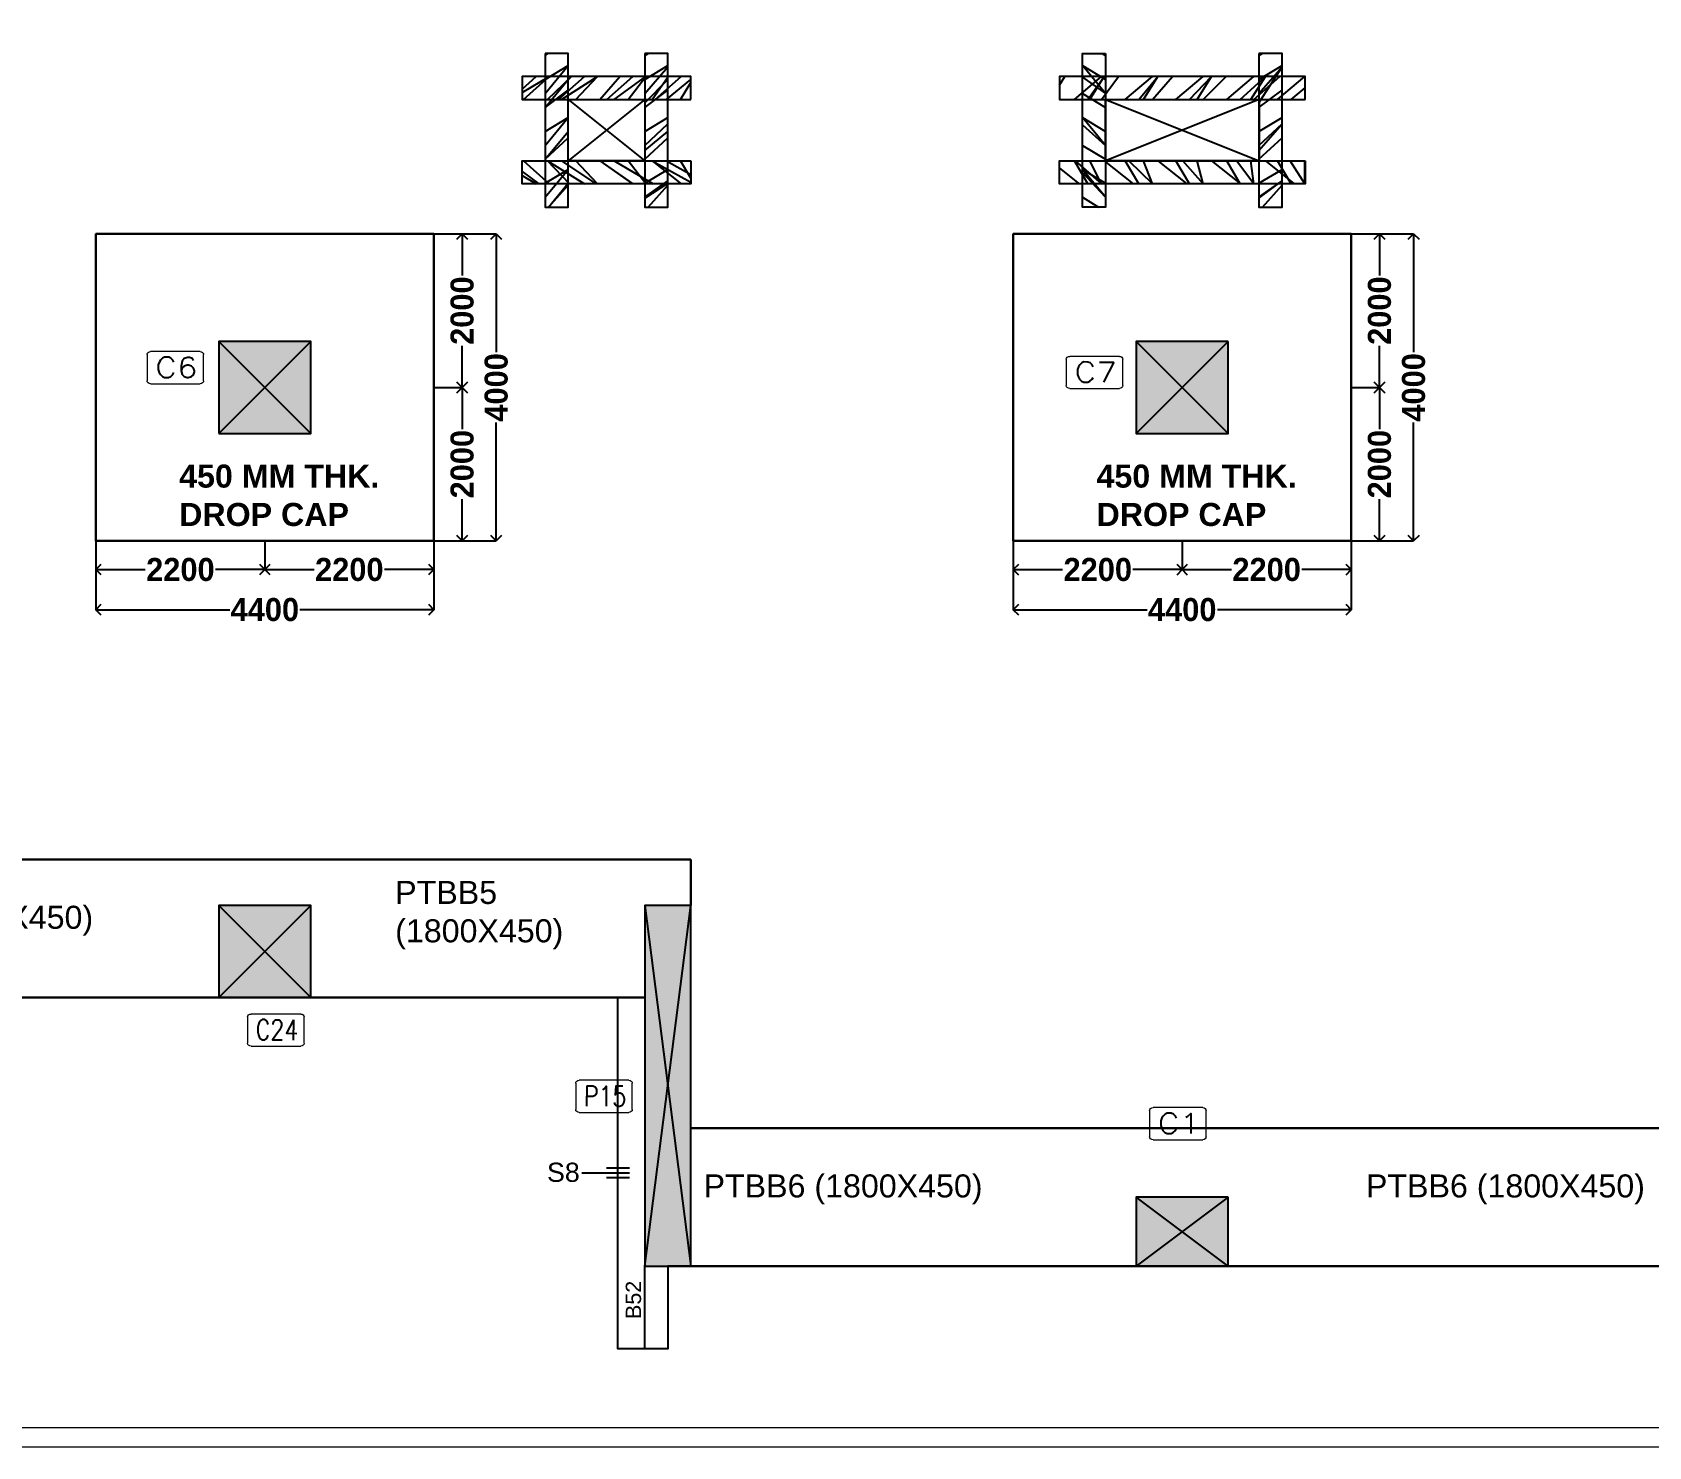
# Model space of a CAD drawing. Header units: millimetres. Extents: x 4072749 to 4289992, y -2929799 to -2870333.
# Drawn here: x 4091559 to 4112615, y -2929799 to -2911373 of the extents above; entities that cross this region are included whole.
import ezdxf
from ezdxf.enums import TextEntityAlignment as Align

# ---------------------------------------------------------------- set-up
doc = ezdxf.new("R2010")
doc.units = ezdxf.units.MM
doc.header["$MEASUREMENT"] = 0
doc.header["$PDMODE"] = 3
doc.layers.get('DEFPOINTS').update_dxf_attribs({"lineweight": 5})
doc.layers.add('DROP CAP DIM', color=7, linetype='Continuous', lineweight=5, plot=False)
for name, color, linetype, lineweight in [('DROP CAP TH', 7, 'Continuous', 30), ('JW_  TEMPLATE', 7, 'Continuous', 0), ('JW_ CNO', 255, 'Continuous', 0), ('PT BEAM', 190, 'Continuous', 5), ('STR DROP', 171, 'Continuous', 30), ('STR HB', 7, 'Continuous', 30)]:
    doc.layers.add(name, color=color, linetype=linetype, lineweight=lineweight)
for name, color, linetype in [('JW_  BEAM', 4, 'Continuous'), ('JW_  COL', 221, 'Continuous'), ('JW_  COLFILL', 25, 'Continuous'), ('JW_  DUCT', 41, 'Continuous'), ('JW_  SLAB', 3, 'Continuous'), ('JW_  SLAB MARK', 3, 'Continuous'), ('JW_  SLAB NO', 1, 'Continuous'), ('JW_ BEAM NO', 42, 'Continuous'), ('JW_ SLAB MARK', 3, 'Continuous'), ('PT BAND BEAM NO', 7, 'Continuous')]:
    doc.layers.add(name, color=color, linetype=linetype)
doc.styles.add('ITA', font='simplex.shx')
doc.styles.add('NEWIL', font='GOTHICB.TTF', dxfattribs={"height": 300})
doc.styles.add('SC-BBS1', font='sanss___.ttf')
doc.dimstyles.new('NEWIL', dxfattribs={"dimtxt": 300, "dimasz": 140, "dimexe": 0.1, "dimexo": 0.001, "dimgap": 0.02, "dimtad": 0, "dimdec": 0, "dimzin": 3, "dimdsep": 46, "dimtxsty": 'NEWIL', "dimblk": 'OPEN90', "dimcen": 0, "dimclrd": 256, "dimclrt": 256, "dimadec": 0, "dimazin": 0, "dimtfac": 1, "dimtdec": 0, "dimtofl": 0, "dimtmove": 0, "dimatfit": 3, "dimldrblk": 'OPEN90', "dimfxl": 1, "dimtolj": 1, "dimtzin": 0, "dimlwd": 25, "dimarcsym": 1})

# ---------------------------------------------------------------- blocks, each defined once
blk = doc.blocks.new('A$C7AA324D1')
at = {"layer": 'JW_ SLAB MARK'}
for p, q in [((378.12562139894, 0), (-1178.484409792756, 0)), ((378.12562139894, 164.5394158016715), (-373.4778657432472, 164.5394158016715)), ((378.12562139894, -149.5278345884871), (-373.4778657432472, -149.5278345884871))]:
    blk.add_line(p, q, dxfattribs=at)
blk = doc.blocks.new('00 JW_  COL')
at = {"layer": 'JW_  COL'}
for p, q in [((0, 1), (1, 0)), ((0, 0), (1, 1))]:
    blk.add_line(p, q, dxfattribs=at)
blk.add_lwpolyline([(0, 0), (1, 0), (1, 1), (0, 1)], close=True, dxfattribs=at)
at = {"layer": 'JW_  COLFILL'}
blk.add_trace([(1, 1), (0, 1), (1, 0), (0, 0)], dxfattribs=at)
blk = doc.blocks.new('Co')
at = {"const_width": 0.75}
blk.add_lwpolyline([(-12.57264648434829, -7.168791121484557), (-12.57264648434829, 6.586867149988848, -0.4142135623730951), (-11.0726464843483, 8.086867149988848), (10.51336620979646, 8.086867149988848, -0.4142135623730951), (12.01336620979646, 6.586867149988848), (12.01336620979646, -7.168791121484333, -0.4142135623730951), (10.51336620979646, -8.668791121484333), (-11.0726464843483, -8.668791121484333, -0.4142135623730951)], format="xyb", close=True, dxfattribs=at)
at = {"style": 'ITA', "width": 0.6141413779532503}
blk.add_attdef('COL', text='', height=10.5, rotation=0.6380426177420724, dxfattribs=at).set_placement((-9.934659994843967, -5.506866508021403), (8.48843896730341, -5.301699420482576), align=Align.FIT)
blk = doc.blocks.new('_Open90')
at = {"color": 0, "linetype": 'ByBlock', "lineweight": -2}
for p, q in [((0, 0), (-1, 0)), ((-0.5, 0.5), (0, 0)), ((0, 0), (-0.5, -0.5))]:
    blk.add_line(p, q, dxfattribs=at)
blk = doc.blocks.new('*D161')
at = {"layer": 'DEFPOINTS', "color": 0, "transparency": 16777216}
for p in [(4096788.190539507, -2915998.963692954), (4096788.190539507, -2917998.828811457), (4097158.93184909, -2917998.828811457)]:
    blk.add_point(p, dxfattribs=at)
at = {"layer": 'DROP CAP DIM', "color": 0, "lineweight": -2, "transparency": 16777216}
for p, q in [((4096788.191539507, -2915998.963692954), (4097159.03184909, -2915998.963692954)), ((4096788.191539507, -2917998.828811457), (4097159.03184909, -2917998.828811457))]:
    blk.add_line(p, q, dxfattribs=at)
at = {"layer": 'DROP CAP DIM', "lineweight": 25, "transparency": 16777216}
for p, q in [((4097158.93184909, -2916138.963692954), (4097158.93184909, -2916541.330365054)), ((4097158.93184909, -2917858.828811457), (4097158.93184909, -2917456.462139357))]:
    blk.add_line(p, q, dxfattribs=at)
at = {"layer": 'DROP CAP DIM', "lineweight": 25, "transparency": 16777216, "xscale": 140, "yscale": 140, "zscale": 140}
for p, rotation in [((4097158.93184909, -2915998.963692954), 90), ((4097158.93184909, -2917998.828811457), 270)]:
    blk.add_blockref('_Open90', p, dxfattribs=dict(at, rotation=rotation))
at = {"layer": 'DROP CAP DIM', "transparency": 16777216, "insert": (4097158.931849091, -2916998.896252205), "char_height": 300, "attachment_point": 5, "rotation": 90, "style": 'NEWIL'}
blk.add_mtext('\\A1;2000', dxfattribs=at)
blk = doc.blocks.new('*D183')
at = {"layer": 'DEFPOINTS', "color": 0, "transparency": 16777216}
for p in [(4096788.190539507, -2913998.82781153), (4096788.190539507, -2917998.828811457, 5765.100000000004), (4097602.972315876, -2917998.828811457)]:
    blk.add_point(p, dxfattribs=at)
at = {"layer": 'DROP CAP DIM', "color": 0, "lineweight": -2, "transparency": 16777216}
for p, q in [((4096788.191539507, -2913998.82781153), (4097603.072315876, -2913998.82781153)), ((4096788.191539507, -2917998.828811457), (4097603.072315876, -2917998.828811457))]:
    blk.add_line(p, q, dxfattribs=at)
at = {"layer": 'DROP CAP DIM', "lineweight": 25, "transparency": 16777216}
for p, q in [((4097602.972315876, -2914138.82781153), (4097602.972315876, -2915541.058481446)), ((4097602.972315876, -2917858.828811457), (4097602.972315876, -2916456.598141541))]:
    blk.add_line(p, q, dxfattribs=at)
at = {"layer": 'DROP CAP DIM', "lineweight": 25, "transparency": 16777216, "xscale": 140, "yscale": 140, "zscale": 140}
for p, rotation in [((4097602.972315876, -2913998.82781153), 90), ((4097602.972315876, -2917998.828811457), 270)]:
    blk.add_blockref('_Open90', p, dxfattribs=dict(at, rotation=rotation))
at = {"layer": 'DROP CAP DIM', "lineweight": -3, "transparency": 16777216, "insert": (4097602.972315876, -2915998.828311493), "char_height": 300, "attachment_point": 5, "rotation": 90, "style": 'NEWIL'}
blk.add_mtext('\\A1;4000', dxfattribs=at)
blk = doc.blocks.new('*D162')
at = {"layer": 'DEFPOINTS', "color": 0, "transparency": 16777216}
for p in [(4092388.190539507, -2917998.828811457, 5765.100000000004), (4096788.190539507, -2917998.828811457, 5765.100000000004), (4096788.190539507, -2918894.864944747)]:
    blk.add_point(p, dxfattribs=at)
at = {"layer": 'DROP CAP DIM', "color": 0, "lineweight": -2, "transparency": 16777216}
for p, q in [((4092388.190539507, -2917998.829811458), (4092388.190539507, -2918894.964944747)), ((4096788.190539507, -2917998.829811458), (4096788.190539507, -2918894.964944747))]:
    blk.add_line(p, q, dxfattribs=at)
at = {"layer": 'DROP CAP DIM', "lineweight": 25, "transparency": 16777216}
for p, q in [((4092528.190539507, -2918894.864944747), (4094130.42070946, -2918894.864944747)), ((4096648.190539507, -2918894.864944747), (4095045.960369555, -2918894.864944747))]:
    blk.add_line(p, q, dxfattribs=at)
at = {"layer": 'DROP CAP DIM', "lineweight": 25, "transparency": 16777216, "xscale": 140, "yscale": 140, "zscale": 140, "rotation": 180}
blk.add_blockref('_Open90', (4092388.190539507, -2918894.864944747), dxfattribs=at)
at = {"layer": 'DROP CAP DIM', "lineweight": 25, "transparency": 16777216, "xscale": 140, "yscale": 140, "zscale": 140}
blk.add_blockref('_Open90', (4096788.190539507, -2918894.864944747), dxfattribs=at)
at = {"layer": 'DROP CAP DIM', "lineweight": -3, "transparency": 16777216, "insert": (4094588.190539507, -2918894.864944747), "char_height": 300, "attachment_point": 5, "style": 'NEWIL'}
blk.add_mtext('\\A1;4400', dxfattribs=at)
blk = doc.blocks.new('*D163')
at = {"layer": 'DEFPOINTS', "color": 0, "transparency": 16777216}
for p in [(4094588.190539507, -2917998.828811457), (4096788.191539494, -2917998.829811385), (4096788.191539494, -2918372.949573806)]:
    blk.add_point(p, dxfattribs=at)
at = {"layer": 'DROP CAP DIM', "color": 0, "lineweight": -2, "transparency": 16777216}
for p, q in [((4094588.190539507, -2917998.829811458), (4094588.190539507, -2918373.049573806)), ((4096788.191539494, -2917998.830811385), (4096788.191539494, -2918373.049573806))]:
    blk.add_line(p, q, dxfattribs=at)
at = {"layer": 'DROP CAP DIM', "lineweight": 25, "transparency": 16777216}
for p, q in [((4094728.190539507, -2918372.949573806), (4095230.625152349, -2918372.949573806)), ((4096648.191539494, -2918372.949573806), (4096145.756926653, -2918372.949573806))]:
    blk.add_line(p, q, dxfattribs=at)
at = {"layer": 'DROP CAP DIM', "lineweight": 25, "transparency": 16777216, "xscale": 140, "yscale": 140, "zscale": 140, "rotation": 180}
blk.add_blockref('_Open90', (4094588.190539507, -2918372.949573806), dxfattribs=at)
at = {"layer": 'DROP CAP DIM', "lineweight": 25, "transparency": 16777216, "xscale": 140, "yscale": 140, "zscale": 140}
blk.add_blockref('_Open90', (4096788.191539494, -2918372.949573806), dxfattribs=at)
at = {"layer": 'DROP CAP DIM', "transparency": 16777216, "insert": (4095688.191039501, -2918372.949573806), "char_height": 300, "attachment_point": 5, "style": 'NEWIL'}
blk.add_mtext('\\A1;2200', dxfattribs=at)
blk = doc.blocks.new('*D164')
at = {"layer": 'DEFPOINTS', "color": 0, "transparency": 16777216}
for p in [(4096788.190539507, -2913998.82781153), (4096788.190539507, -2915998.963692954, 5765.100000000004), (4097158.93184909, -2915998.963692954)]:
    blk.add_point(p, dxfattribs=at)
at = {"layer": 'DROP CAP DIM', "color": 0, "lineweight": -2, "transparency": 16777216}
for p, q in [((4096788.191539507, -2913998.82781153), (4097159.03184909, -2913998.82781153)), ((4096788.191539507, -2915998.963692954), (4097159.03184909, -2915998.963692954))]:
    blk.add_line(p, q, dxfattribs=at)
at = {"layer": 'DROP CAP DIM', "lineweight": 25, "transparency": 16777216}
for p, q in [((4097158.93184909, -2914138.82781153), (4097158.93184909, -2914541.32986509)), ((4097158.93184909, -2915858.963692954), (4097158.93184909, -2915456.461639394))]:
    blk.add_line(p, q, dxfattribs=at)
at = {"layer": 'DROP CAP DIM', "lineweight": 25, "transparency": 16777216, "xscale": 140, "yscale": 140, "zscale": 140}
for p, rotation in [((4097158.93184909, -2913998.82781153), 90), ((4097158.93184909, -2915998.963692954), 270)]:
    blk.add_blockref('_Open90', p, dxfattribs=dict(at, rotation=rotation))
at = {"layer": 'DROP CAP DIM', "transparency": 16777216, "insert": (4097158.931849091, -2914998.895752241), "char_height": 300, "attachment_point": 5, "rotation": 90, "style": 'NEWIL'}
blk.add_mtext('\\A1;2000', dxfattribs=at)
blk = doc.blocks.new('*D111')
at = {"layer": 'DEFPOINTS', "color": 0, "transparency": 16777216}
for p in [(4092388.190539507, -2917998.829811385), (4094588.190539507, -2917998.828811457, 5765.100000000004), (4094588.190539507, -2918372.949573806)]:
    blk.add_point(p, dxfattribs=at)
at = {"layer": 'DROP CAP DIM', "color": 0, "lineweight": -2, "transparency": 16777216}
for p, q in [((4092388.190539507, -2917998.830811385), (4092388.190539507, -2918373.049573806)), ((4094588.190539507, -2917998.829811458), (4094588.190539507, -2918373.049573806))]:
    blk.add_line(p, q, dxfattribs=at)
at = {"layer": 'DROP CAP DIM', "lineweight": 25, "transparency": 16777216}
for p, q in [((4092528.190539507, -2918372.949573806), (4093030.624652355, -2918372.949573806)), ((4094448.190539507, -2918372.949573806), (4093945.756426659, -2918372.949573806))]:
    blk.add_line(p, q, dxfattribs=at)
at = {"layer": 'DROP CAP DIM', "lineweight": 25, "transparency": 16777216, "xscale": 140, "yscale": 140, "zscale": 140, "rotation": 180}
blk.add_blockref('_Open90', (4092388.190539507, -2918372.949573806), dxfattribs=at)
at = {"layer": 'DROP CAP DIM', "lineweight": 25, "transparency": 16777216, "xscale": 140, "yscale": 140, "zscale": 140}
blk.add_blockref('_Open90', (4094588.190539507, -2918372.949573806), dxfattribs=at)
at = {"layer": 'DROP CAP DIM', "transparency": 16777216, "insert": (4093488.190539507, -2918372.949573806), "char_height": 300, "attachment_point": 5, "style": 'NEWIL'}
blk.add_mtext('\\A1;2200', dxfattribs=at)
blk = doc.blocks.new('*D112')
at = {"layer": 'DEFPOINTS', "color": 0, "transparency": 16777216}
for p in [(4108738.214923828, -2915998.911755072), (4108738.214923828, -2917998.776873576), (4109108.956233411, -2917998.776873576)]:
    blk.add_point(p, dxfattribs=at)
at = {"layer": 'DROP CAP DIM', "color": 0, "lineweight": -2, "transparency": 16777216}
for p, q in [((4108738.215923828, -2915998.911755072), (4109109.056233411, -2915998.911755072)), ((4108738.215923828, -2917998.776873576), (4109109.056233411, -2917998.776873576))]:
    blk.add_line(p, q, dxfattribs=at)
at = {"layer": 'DROP CAP DIM', "lineweight": 25, "transparency": 16777216}
for p, q in [((4109108.956233411, -2916138.911755072), (4109108.956233411, -2916541.278427172)), ((4109108.956233411, -2917858.776873576), (4109108.956233411, -2917456.410201475))]:
    blk.add_line(p, q, dxfattribs=at)
at = {"layer": 'DROP CAP DIM', "lineweight": 25, "transparency": 16777216, "xscale": 140, "yscale": 140, "zscale": 140}
for p, rotation in [((4109108.956233411, -2915998.911755072), 90), ((4109108.956233411, -2917998.776873576), 270)]:
    blk.add_blockref('_Open90', p, dxfattribs=dict(at, rotation=rotation))
at = {"layer": 'DROP CAP DIM', "transparency": 16777216, "insert": (4109108.956233412, -2916998.844314323), "char_height": 300, "attachment_point": 5, "rotation": 90, "style": 'NEWIL'}
blk.add_mtext('\\A1;2000', dxfattribs=at)
blk = doc.blocks.new('*D166')
at = {"layer": 'DEFPOINTS', "color": 0, "transparency": 16777216}
for p in [(4108738.214923828, -2913998.775873648), (4108738.214923828, -2917998.776873576, 5765.100000000004), (4109552.996700197, -2917998.776873576)]:
    blk.add_point(p, dxfattribs=at)
at = {"layer": 'DROP CAP DIM', "color": 0, "lineweight": -2, "transparency": 16777216}
for p, q in [((4108738.215923828, -2913998.775873648), (4109553.096700197, -2913998.775873648)), ((4108738.215923828, -2917998.776873576), (4109553.096700197, -2917998.776873576))]:
    blk.add_line(p, q, dxfattribs=at)
at = {"layer": 'DROP CAP DIM', "lineweight": 25, "transparency": 16777216}
for p, q in [((4109552.996700197, -2914138.775873648), (4109552.996700197, -2915541.006543564)), ((4109552.996700197, -2917858.776873576), (4109552.996700197, -2916456.546203659))]:
    blk.add_line(p, q, dxfattribs=at)
at = {"layer": 'DROP CAP DIM', "lineweight": 25, "transparency": 16777216, "xscale": 140, "yscale": 140, "zscale": 140}
for p, rotation in [((4109552.996700197, -2913998.775873648), 90), ((4109552.996700197, -2917998.776873576), 270)]:
    blk.add_blockref('_Open90', p, dxfattribs=dict(at, rotation=rotation))
at = {"layer": 'DROP CAP DIM', "lineweight": -3, "transparency": 16777216, "insert": (4109552.996700197, -2915998.776373611), "char_height": 300, "attachment_point": 5, "rotation": 90, "style": 'NEWIL'}
blk.add_mtext('\\A1;4000', dxfattribs=at)
blk = doc.blocks.new('*D113')
at = {"layer": 'DEFPOINTS', "color": 0, "transparency": 16777216}
for p in [(4104338.214923828, -2917998.880749339, 5765.100000000004), (4108738.214923828, -2917998.880749339, 5765.100000000004), (4108738.214923828, -2918894.916882629)]:
    blk.add_point(p, dxfattribs=at)
at = {"layer": 'DROP CAP DIM', "color": 0, "lineweight": -2, "transparency": 16777216}
for p, q in [((4104338.214923828, -2917998.881749339), (4104338.214923828, -2918895.016882629)), ((4108738.214923828, -2917998.881749339), (4108738.214923828, -2918895.016882629))]:
    blk.add_line(p, q, dxfattribs=at)
at = {"layer": 'DROP CAP DIM', "lineweight": 25, "transparency": 16777216}
for p, q in [((4104478.214923828, -2918894.916882629), (4106080.44509378, -2918894.916882629)), ((4108598.214923828, -2918894.916882629), (4106995.984753876, -2918894.916882629))]:
    blk.add_line(p, q, dxfattribs=at)
at = {"layer": 'DROP CAP DIM', "lineweight": 25, "transparency": 16777216, "xscale": 140, "yscale": 140, "zscale": 140, "rotation": 180}
blk.add_blockref('_Open90', (4104338.214923828, -2918894.916882629), dxfattribs=at)
at = {"layer": 'DROP CAP DIM', "lineweight": 25, "transparency": 16777216, "xscale": 140, "yscale": 140, "zscale": 140}
blk.add_blockref('_Open90', (4108738.214923828, -2918894.916882629), dxfattribs=at)
at = {"layer": 'DROP CAP DIM', "lineweight": -3, "transparency": 16777216, "insert": (4106538.214923828, -2918894.916882629), "char_height": 300, "attachment_point": 5, "style": 'NEWIL'}
blk.add_mtext('\\A1;4400', dxfattribs=at)
blk = doc.blocks.new('*D114')
at = {"layer": 'DEFPOINTS', "color": 0, "transparency": 16777216}
for p in [(4106538.214923828, -2917998.880749339), (4108738.215923815, -2917998.881749267), (4108738.215923815, -2918373.001511687)]:
    blk.add_point(p, dxfattribs=at)
at = {"layer": 'DROP CAP DIM', "color": 0, "lineweight": -2, "transparency": 16777216}
for p, q in [((4106538.214923828, -2917998.881749339), (4106538.214923828, -2918373.101511688)), ((4108738.215923815, -2917998.882749267), (4108738.215923815, -2918373.101511688))]:
    blk.add_line(p, q, dxfattribs=at)
at = {"layer": 'DROP CAP DIM', "lineweight": 25, "transparency": 16777216}
for p, q in [((4106678.214923828, -2918373.001511687), (4107180.64953667, -2918373.001511687)), ((4108598.215923815, -2918373.001511687), (4108095.781310973, -2918373.001511687))]:
    blk.add_line(p, q, dxfattribs=at)
at = {"layer": 'DROP CAP DIM', "lineweight": 25, "transparency": 16777216, "xscale": 140, "yscale": 140, "zscale": 140, "rotation": 180}
blk.add_blockref('_Open90', (4106538.214923828, -2918373.001511687), dxfattribs=at)
at = {"layer": 'DROP CAP DIM', "lineweight": 25, "transparency": 16777216, "xscale": 140, "yscale": 140, "zscale": 140}
blk.add_blockref('_Open90', (4108738.215923815, -2918373.001511687), dxfattribs=at)
at = {"layer": 'DROP CAP DIM', "transparency": 16777216, "insert": (4107638.215423821, -2918373.001511687), "char_height": 300, "attachment_point": 5, "style": 'NEWIL'}
blk.add_mtext('\\A1;2200', dxfattribs=at)
blk = doc.blocks.new('*D115')
at = {"layer": 'DEFPOINTS', "color": 0, "transparency": 16777216}
for p in [(4108738.214923828, -2913998.775873648), (4108738.214923828, -2915998.911755072, 5765.100000000004), (4109108.956233411, -2915998.911755072)]:
    blk.add_point(p, dxfattribs=at)
at = {"layer": 'DROP CAP DIM', "color": 0, "lineweight": -2, "transparency": 16777216}
for p, q in [((4108738.215923828, -2913998.775873648), (4109109.056233411, -2913998.775873648)), ((4108738.215923828, -2915998.911755072), (4109109.056233411, -2915998.911755072))]:
    blk.add_line(p, q, dxfattribs=at)
at = {"layer": 'DROP CAP DIM', "lineweight": 25, "transparency": 16777216}
for p, q in [((4109108.956233411, -2914138.775873648), (4109108.956233411, -2914541.277927208)), ((4109108.956233411, -2915858.911755072), (4109108.956233411, -2915456.409701512))]:
    blk.add_line(p, q, dxfattribs=at)
at = {"layer": 'DROP CAP DIM', "lineweight": 25, "transparency": 16777216, "xscale": 140, "yscale": 140, "zscale": 140}
for p, rotation in [((4109108.956233411, -2913998.775873648), 90), ((4109108.956233411, -2915998.911755072), 270)]:
    blk.add_blockref('_Open90', p, dxfattribs=dict(at, rotation=rotation))
at = {"layer": 'DROP CAP DIM', "transparency": 16777216, "insert": (4109108.956233412, -2914998.84381436), "char_height": 300, "attachment_point": 5, "rotation": 90, "style": 'NEWIL'}
blk.add_mtext('\\A1;2000', dxfattribs=at)
blk = doc.blocks.new('*D116')
at = {"layer": 'DEFPOINTS', "color": 0, "transparency": 16777216}
for p in [(4104338.214923828, -2917998.881749267), (4106538.214923828, -2917998.880749339, 5765.100000000004), (4106538.214923828, -2918373.001511687)]:
    blk.add_point(p, dxfattribs=at)
at = {"layer": 'DROP CAP DIM', "color": 0, "lineweight": -2, "transparency": 16777216}
for p, q in [((4104338.214923828, -2917998.882749267), (4104338.214923828, -2918373.101511688)), ((4106538.214923828, -2917998.881749339), (4106538.214923828, -2918373.101511688))]:
    blk.add_line(p, q, dxfattribs=at)
at = {"layer": 'DROP CAP DIM', "lineweight": 25, "transparency": 16777216}
for p, q in [((4104478.214923828, -2918373.001511687), (4104980.649036676, -2918373.001511687)), ((4106398.214923828, -2918373.001511687), (4105895.78081098, -2918373.001511687))]:
    blk.add_line(p, q, dxfattribs=at)
at = {"layer": 'DROP CAP DIM', "lineweight": 25, "transparency": 16777216, "xscale": 140, "yscale": 140, "zscale": 140, "rotation": 180}
blk.add_blockref('_Open90', (4104338.214923828, -2918373.001511687), dxfattribs=at)
at = {"layer": 'DROP CAP DIM', "lineweight": 25, "transparency": 16777216, "xscale": 140, "yscale": 140, "zscale": 140}
blk.add_blockref('_Open90', (4106538.214923828, -2918373.001511687), dxfattribs=at)
at = {"layer": 'DROP CAP DIM', "transparency": 16777216, "insert": (4105438.214923828, -2918373.001511687), "char_height": 300, "attachment_point": 5, "style": 'NEWIL'}
blk.add_mtext('\\A1;2200', dxfattribs=at)

msp = doc.modelspace()

# ---------------------------------------------------------------- hatches: boundary and pattern name
at = {"layer": 'STR HB', "lineweight": -3}
h = msp.add_hatch(dxfattribs=at)
h.set_pattern_fill('ANSI34', color=252, scale=25, angle=270, style=0)
h.set_pattern_definition([(225, (2339898580.680196, 267840713.1513431), (-336.7596045400933, 336.7596045400932), []), (225, (2339898580.680196, 267840600.8980935), (-336.7596045400933, 336.7596045400932), []), (225, (2339898580.680196, 267840488.6448433), (-336.7596045400933, 336.7596045400932), []), (225, (2339898580.680196, 267840376.3913434), (-336.7596045400933, 336.7596045400932), [])])
h.paths.add_polyline_path([(4098538.214726925, -2911648.985943615), (4098238.214726448, -2911648.985943615), (4098238.214726448, -2913648.952882648), (4098538.214726448, -2913648.952882648)])
h = msp.add_hatch(dxfattribs=at)
h.set_pattern_fill('ANSI34', color=252, scale=25, angle=270, style=0)
h.set_pattern_definition([(225, (2339899880.698483, 267840713.1830187), (-336.7596045400933, 336.7596045400932), []), (225, (2339899880.698483, 267840600.929769), (-336.7596045400933, 336.7596045400932), []), (225, (2339899880.698483, 267840488.6765189), (-336.7596045400933, 336.7596045400932), []), (225, (2339899880.698483, 267840376.4230189), (-336.7596045400933, 336.7596045400932), [])])
h.paths.add_polyline_path([(4099838.233014107, -2911648.954268038), (4099538.23301363, -2911648.954268038), (4099538.23301363, -2913648.92120707), (4099838.23301363, -2913648.92120707)])
h = msp.add_hatch(dxfattribs=at)
h.set_pattern_fill('ANSI34', color=252, scale=25, angle=270, style=0)
h.set_pattern_definition([(315, (-2331694804.209407, 267840713.1334169), (336.7596045400933, 336.7596045400932), []), (315, (-2331694804.209407, 267840600.8801672), (336.7596045400933, 336.7596045400932), []), (315, (-2331694804.209407, 267840488.6269171), (336.7596045400933, 336.7596045400932), []), (315, (-2331694804.209407, 267840376.3734171), (336.7596045400933, 336.7596045400932), [])])
h.paths.add_polyline_path([(4105238.256061554, -2911649.003869832), (4105238.256061554, -2913648.970808864), (4105538.256061554, -2913648.970808864), (4105538.256062031, -2911649.003869832)])
h = msp.add_hatch(dxfattribs=at)
h.set_pattern_fill('ANSI34', color=252, scale=25, angle=270, style=0)
h.set_pattern_definition([(225, (2339907880.638855, 267840713.1334169), (-336.7596045400933, 336.7596045400932), []), (225, (2339907880.638855, 267840600.8801672), (-336.7596045400933, 336.7596045400932), []), (225, (2339907880.638855, 267840488.6269171), (-336.7596045400933, 336.7596045400932), []), (225, (2339907880.638855, 267840376.3734171), (-336.7596045400933, 336.7596045400932), [])])
h.paths.add_polyline_path([(4107838.173386574, -2911649.003869832), (4107538.173386097, -2911649.003869832), (4107538.173386097, -2913648.970808864), (4107838.173386097, -2913648.970808864)])
h = msp.add_hatch(dxfattribs=at)
h.set_pattern_fill('ANSI34', color=252, scale=24.99999999999999, angle=90.00000000000001, style=0)
h.set_pattern_definition([(45, (-2331697254.191153, -273664611.1084431), (336.7596045400933, -336.7596045400931), []), (45, (-2331697254.191153, -273664498.8551934), (336.7596045400933, -336.7596045400931), []), (45, (-2331697254.191153, -273664386.6019433), (336.7596045400933, -336.7596045400931), []), (45, (-2331697254.191153, -273664274.3484433), (336.7596045400933, -336.7596045400931), [])])
h.paths.add_polyline_path([(4097938.309577942, -2912249.004217446), (4100138.315689087, -2912248.954268038), (4100138.315689087, -2911948.954267561), (4097938.309577942, -2911949.004216969)])
h = msp.add_hatch(dxfattribs=at)
h.set_pattern_fill('ANSI34', color=252, scale=24.99999999999999, angle=90.00000000000001, style=0)
h.set_pattern_definition([(45, (-2331689754.209408, -273664611.1080955), (336.7596045400933, -336.7596045400931), []), (45, (-2331689754.209408, -273664498.8548458), (336.7596045400933, -336.7596045400931), []), (45, (-2331689754.209408, -273664386.6015957), (336.7596045400933, -336.7596045400931), []), (45, (-2331689754.209408, -273664274.3480957), (336.7596045400933, -336.7596045400931), [])])
h.paths.add_polyline_path([(4104938.256061554, -2912249.003869832), (4108138.256061554, -2912249.003869832), (4108138.256061554, -2911949.003869355), (4104938.256061554, -2911949.003869355)])
h = msp.add_hatch(dxfattribs=at)
h.set_pattern_fill('ANSI34', color=252, scale=24.99999999999999, angle=270, style=0)
h.set_pattern_definition([(315, (-2331697254.191153, 267839313.1992009), (336.7596045400933, 336.7596045400931), []), (315, (-2331697254.191153, 267839200.9459512), (336.7596045400933, 336.7596045400931), []), (315, (-2331697254.191153, 267839088.6927011), (336.7596045400933, 336.7596045400931), []), (315, (-2331697254.191153, 267838976.4392011), (336.7596045400933, 336.7596045400931), [])])
h.paths.add_polyline_path([(4097938.309577465, -2913048.905024827), (4097938.309577942, -2913348.905025303), (4100138.315689087, -2913348.855075836), (4100138.315689087, -2913048.855075359)])
h = msp.add_hatch(dxfattribs=at)
h.set_pattern_fill('ANSI34', color=252, scale=24.99999999999999, angle=270, style=0)
h.set_pattern_definition([(315, (-2331689754.209408, 267839313.1995485), (336.7596045400933, 336.7596045400931), []), (315, (-2331689754.209408, 267839200.9462988), (336.7596045400933, 336.7596045400931), []), (315, (-2331689754.209408, 267839088.6930487), (336.7596045400933, 336.7596045400931), []), (315, (-2331689754.209408, 267838976.4395487), (336.7596045400933, 336.7596045400931), [])])
h.paths.add_polyline_path([(4104938.256061554, -2913048.904677212), (4104938.256061554, -2913348.904677689), (4108138.256061554, -2913348.904677689), (4108138.256061554, -2913048.904677212)])

# ---------------------------------------------------------------- linework, layer by layer
at = {"layer": 'JW_  BEAM'}
for p, q in [((4099538.467875654, -2928523.999309077), (4099538.47839589, -2927449.073453757)), ((4099838.465771411, -2927449.010331358), (4099838.467875654, -2928523.999309077)), ((4099838.467875654, -2928523.999309077), (4099538.467875654, -2928523.999309077))]:
    msp.add_line(p, q, dxfattribs=at)
at = {"layer": 'JW_  DUCT'}
for p, q in [((4098538.538296709, -2912248.999287333), (4099538.538306722, -2913048.999287333)), ((4099538.538306722, -2912248.999287333), (4098538.538296709, -2913048.999295344)), ((4105538.538294205, -2912248.999290671), (4107538.538294205, -2913048.999290671)), ((4107538.538294205, -2912248.999290671), (4105538.538294205, -2913048.999290671))]:
    msp.add_line(p, q, dxfattribs=at)
for points in [[(4098538.538296709, -2912248.99928266), (4099538.538306722, -2912248.99928266), (4099538.538306722, -2913048.999287333), (4098538.538296709, -2913048.999287333)], [(4105538.538294205, -2912248.999290671), (4107538.538294205, -2912248.999290671), (4107538.538294205, -2913048.999290671), (4105538.538294205, -2913048.999290671)]]:
    msp.add_lwpolyline(points, close=True, dxfattribs=at)
at = {"layer": 'JW_  SLAB'}
msp.add_lwpolyline([(4147768.214707463, -2927448.89616395), (4099838.214731305, -2927448.89616395), (4099838.214708298, -2928523.89616395), (4099188.214708298, -2928523.89616395), (4099188.214708298, -2923948.896167288), (4086008.214760571, -2923948.896167288), (4086008.214731543, -2925023.89616395), (4085358.214731543, -2925023.89616395), (4085358.214731603, -2912048.89616395), (4086138.214708298, -2912048.89616395), (4086138.214708417, -2909778.896157751), (4086138.214708417, -2909778.896157751), (4080558.214706211, -2909778.896157751), (4080558.214706211, -2896323.89616395), (4081208.214706033, -2896323.89616395)], dxfattribs=at)
at = {"layer": 'JW_  TEMPLATE'}
for points in [[(4072749.499868047, -2870397.900057539), (4072749.499868047, -2929799.403855008), (4192186.247252548, -2929799.403855008), (4192186.247252548, -2870397.900057539)], [(4072999.506197161, -2870647.906386654), (4072999.506197161, -2929549.397525895), (4191936.240923435, -2929549.397525895), (4191936.240923435, -2870647.906386654)]]:
    msp.add_lwpolyline(points, close=True, dxfattribs=at)
at = {"layer": 'PT BEAM', "lineweight": 30}
for p, q in [((4086438.214708298, -2922148.952168902), (4100138.149312289, -2922149.005260538)), ((4100138.148642617, -2922748.954291904), (4100138.149312289, -2922149.005260538)), ((4086438.214708298, -2923948.952670528), (4099538.214731305, -2923948.95965305)), ((4100138.227355786, -2925648.896212858), (4147388.325519064, -2925648.896212858)), ((4100138.227355786, -2927448.896212859), (4147388.37863573, -2927448.896212859))]:
    msp.add_line(p, q, dxfattribs=at)
at = {"layer": 'STR DROP', "color": 220}
for points in [[(4092388.190539507, -2917998.828811457), (4096788.190539507, -2917998.828811457), (4096788.190539507, -2913998.828811457), (4092388.190539507, -2913998.828811457)], [(4104338.214923828, -2917998.776873576), (4108738.214923828, -2917998.776873576), (4108738.214923828, -2913998.776873576), (4104338.214923828, -2913998.776873576)]]:
    msp.add_lwpolyline(points, close=True, dxfattribs=at)
at = {"layer": 'STR HB', "lineweight": -3}
for points in [[(4098238.214726298, -2911648.98594361), (4098238.214726298, -2913648.952882582), (4098538.214726298, -2913648.952882582), (4098538.214726298, -2911648.98594361)], [(4099538.233013497, -2911648.954268014), (4099538.233013497, -2913648.921206986), (4099838.233013497, -2913648.921206986), (4099838.233013497, -2911648.954268014)], [(4105538.256061583, -2911649.003869808), (4105538.256061583, -2913648.97080878), (4105238.256061583, -2913648.97080878), (4105238.256061583, -2911649.003869808)], [(4107538.173386007, -2911649.003869808), (4107538.173386007, -2913648.97080878), (4107838.173386007, -2913648.97080878), (4107838.173386007, -2911649.003869808)], [(4100138.315689073, -2912248.954268014), (4100138.315689073, -2911948.954267537), (4097938.309578125, -2911949.004216962), (4097938.309578125, -2912249.004217438)], [(4108138.256061583, -2912249.003869808), (4108138.256061583, -2911949.003869331), (4104938.256061583, -2911949.003869331), (4104938.256061583, -2912249.003869808)], [(4100138.315689073, -2913048.855075394), (4100138.315689073, -2913348.855075871), (4097938.309578125, -2913348.905025296), (4097938.309578125, -2913048.905024819)], [(4108138.256061583, -2913048.904677188), (4108138.256061583, -2913348.904677665), (4104938.256061583, -2913348.904677665), (4104938.256061583, -2913048.904677188)]]:
    msp.add_lwpolyline(points, close=True, dxfattribs=at)

# ---------------------------------------------------------------- block references
at = {"layer": 'JW_  COL'}
for p, xscale, yscale, zscale in [((4093988.604332873, -2916599.008710128), 1200, 1200, 900), ((4093987.470198343, -2923949.008710129), 1200, 1200, 299.9999999981374), ((4099538.47839589, -2927448.95370159), 600, 4700, 300)]:
    msp.add_blockref('00 JW_  COL', p, dxfattribs=dict(at, xscale=xscale, yscale=yscale, zscale=zscale))
at = {"layer": 'JW_  COL', "xscale": 1200, "zscale": 800.1245474106398, "rotation": 180}
for p, yscale in [((4107138.628717193, -2915398.956772246), 1200), ((4107138.6217768, -2926549.008710129), 900)]:
    msp.add_blockref('00 JW_  COL', p, dxfattribs=dict(at, yscale=yscale))
at = {"layer": 'JW_  SLAB MARK', "xscale": 0.4, "yscale": 0.4, "zscale": 0.4}
msp.add_blockref('A$C7AA324D1', (4099187.28650672, -2926236.396165619), dxfattribs=at)
at = {"layer": 'JW_ CNO'}
ref = msp.add_blockref('Co', (4093414.057714003, -2915734.594781342), dxfattribs=dict(at, xscale=-30, yscale=25, zscale=1159210))
ref.add_attrib('COL', 'C6', dxfattribs={"layer": '0', "height": 262.5049732237251, "rotation": 359.4682911027152, "style": 'ITA', "oblique": -0.2339283190061191, "width": 1.163592204722581}).set_placement((4093159.404544979, -2915867.137266853), (4093712.097513848, -2915872.266444043), align=Align.FIT)
ref = msp.add_blockref('Co', (4105388.671158068, -2915796.495559689), dxfattribs=dict(at, xscale=-30, yscale=25, zscale=1159210))
ref.add_attrib('COL', 'C7', dxfattribs={"layer": '0', "height": 262.5049732237251, "rotation": 359.4682911027152, "style": 'ITA', "oblique": -0.2339283190061191, "width": 1.16359220472258}).set_placement((4105134.017989044, -2915929.038045201), (4105686.710957913, -2915934.167222391), align=Align.FIT)
ref = msp.add_blockref('Co', (4094723.984005593, -2924364.687432352), dxfattribs=dict(at, xscale=-30, yscale=25, zscale=1159210))
ref.add_attrib('COL', 'C24', dxfattribs={"layer": '0', "height": 262.5049732237251, "rotation": 359.4682911027152, "style": 'ITA', "oblique": -0.2339283190061191, "width": 0.7494322674484417}).set_placement((4094469.330836568, -2924497.229917864), (4095022.023805437, -2924502.359095054), align=Align.FIT)
ref = msp.add_blockref('Co', (4098997.944993435, -2925228.715434473), dxfattribs=dict(at, xscale=-30, yscale=25, zscale=1159210))
ref.add_attrib('COL', 'P15', dxfattribs={"layer": '0', "height": 262.5049732237251, "rotation": 359.4682911028592, "style": 'ITA', "oblique": -0.2339283190061191, "width": 0.7494322674471613}).set_placement((4098743.291824412, -2925361.257919985), (4099295.984793279, -2925366.387097174), align=Align.FIT)
ref = msp.add_blockref('Co', (4106474.143119719, -2925583.73544931), dxfattribs=dict(at, xscale=-30, yscale=25, zscale=1159210))
ref.add_attrib('COL', 'C1', dxfattribs={"layer": '0', "height": 262.5049732237251, "rotation": 359.4682911028583, "style": 'ITA', "oblique": -0.2339283190061191, "width": 1.228236216091889}).set_placement((4106219.489950698, -2925716.277934822), (4106772.182919565, -2925721.407112011), align=Align.FIT)

# ---------------------------------------------------------------- texts
at = {"layer": 'DROP CAP TH', "char_height": 300, "width": 2829.768278352916, "attachment_point": 1, "style": 'NEWIL'}
for insert in [(4093472.115884868, -2917004.40356808, -5765.100000000004), (4105422.140269189, -2917004.351630198, -5765.100000000004)]:
    msp.add_mtext('{\\fArial|b1|i0|c0|p34;450 MM THK.\\PDROP CAP}', dxfattribs=dict(at, insert=insert))
at = {"layer": 'JW_  SLAB NO', "style": 'SC-BBS1'}
msp.add_text('S8', height=250, dxfattribs=at).set_placement((4098263.360153497, -2926349.224982639))
at = {"layer": 'JW_ BEAM NO', "style": 'SC-BBS1'}
msp.add_text('B52', height=200, rotation=90, dxfattribs=at).set_placement((4099549.008155535, -2927886.862070597), align=Align.BOTTOM_CENTER)
at = {"layer": 'PT BAND BEAM NO', "char_height": 300, "attachment_point": 1, "style": 'NEWIL'}
for s, insert, width in [('{\\fArial|b0|i0|c0|p2;PTBB5 \\P(1800X450)}', (4096286.138197439, -2922428.531208614), 2362.017512355), ('{\\fArial|b0|i0|c0|p2;PTBB5 (1800X450)}', (4088717.612917856, -2922752.302092786), 7088.032187819481), ('{\\fArial|b0|i0|c0|p2;PTBB6 (1800X450)}', (4100303.067660959, -2926252.243639667), 7088.032187819481), ('{\\fArial|b0|i0|c0|p2;PTBB6 (1800X450)}', (4108931.561724135, -2926252.243639667), 7088.032187819481)]:
    msp.add_mtext(s, dxfattribs=dict(at, insert=insert, width=width))

# ---------------------------------------------------------------- dimensions: what is measured, and where the dimension line sits
at = {"layer": 'DROP CAP DIM', "color": 7, "lineweight": -3}
for base, p1, p2, picture, middle in [((4097602.972315876, -2917998.828811457, -5765.100000000004), (4096788.190539507, -2913998.82781153, -5765.100000000004), (4096788.190539507, -2917998.828811457), '*D183', (4097602.972315876, -2915998.828311493, -5765.100000000004)), ((4109552.996700197, -2917998.776873576, -5765.100000000004), (4108738.214923828, -2913998.775873648, -5765.100000000004), (4108738.214923828, -2917998.776873576), '*D166', (4109552.996700197, -2915998.776373611, -5765.100000000004))]:
    dim = msp.add_linear_dim(base=base, p1=p1, p2=p2, angle=90, dimstyle='NEWIL', override={"dimblk": 'Open90', "dimarcsym": 1}, dxfattribs=at)
    dim.commit()
    dim.dimension.update_dxf_attribs({"geometry": picture, "text_midpoint": middle})
at = {"layer": 'DROP CAP DIM'}
for base, p1, p2, picture, middle in [((4097158.93184909, -2915998.963692954, -5765.100000000004), (4096788.190539507, -2913998.82781153, -5765.100000000004), (4096788.190539507, -2915998.963692954), '*D164', (4097158.931849091, -2914998.895752241, -5765.100000000004)), ((4109108.956233411, -2915998.911755072, -5765.100000000004), (4108738.214923828, -2913998.775873648, -5765.100000000004), (4108738.214923828, -2915998.911755072), '*D115', (4109108.956233412, -2914998.84381436, -5765.100000000004)), ((4097158.93184909, -2917998.828811457, -5765.100000000004), (4096788.190539507, -2915998.963692954, -5765.100000000004), (4096788.190539507, -2917998.828811457, -5765.100000000004), '*D161', (4097158.931849091, -2916998.896252205, -5765.100000000004)), ((4109108.956233411, -2917998.776873576, -5765.100000000004), (4108738.214923828, -2915998.911755072, -5765.100000000004), (4108738.214923828, -2917998.776873576, -5765.100000000004), '*D112', (4109108.956233412, -2916998.844314323, -5765.100000000004))]:
    dim = msp.add_linear_dim(base=base, p1=p1, p2=p2, angle=90, dimstyle='NEWIL', override={"dimarcsym": 1}, dxfattribs=at)
    dim.commit()
    dim.dimension.update_dxf_attribs({"geometry": picture, "text_midpoint": middle})
at = {"layer": 'DROP CAP DIM', "color": 7, "lineweight": -3}
for base, p1, p2, picture, middle in [((4096788.190539507, -2918894.864944747, -5765.100000000004), (4092388.190539507, -2917998.828811457), (4096788.190539507, -2917998.828811457), '*D162', (4094588.190539507, -2918894.864944747, -5765.100000000004)), ((4108738.214923828, -2918894.916882629, -5765.100000000004), (4104338.214923828, -2917998.880749339), (4108738.214923828, -2917998.880749339), '*D113', (4106538.214923828, -2918894.916882629, -5765.100000000004))]:
    dim = msp.add_linear_dim(base=base, p1=p1, p2=p2, dimstyle='NEWIL', override={"dimblk": 'Open90', "dimarcsym": 1}, dxfattribs=at)
    dim.commit()
    dim.dimension.update_dxf_attribs({"geometry": picture, "text_midpoint": middle})
at = {"layer": 'DROP CAP DIM'}
for base, p1, p2, picture, middle in [((4094588.190539507, -2918372.949573806, -5765.100000000004), (4092388.190539507, -2917998.829811385, -5765.100000000004), (4094588.190539507, -2917998.828811457), '*D111', (4093488.190539507, -2918372.949573806, -5765.100000000004)), ((4096788.191539494, -2918372.949573806, -5765.100000000004), (4094588.190539507, -2917998.828811457, -5765.100000000004), (4096788.191539494, -2917998.829811385, -5765.100000000004), '*D163', (4095688.191039501, -2918372.949573806, -5765.100000000004)), ((4106538.214923828, -2918373.001511687, -5765.100000000004), (4104338.214923828, -2917998.881749267, -5765.100000000004), (4106538.214923828, -2917998.880749339), '*D116', (4105438.214923828, -2918373.001511687, -5765.100000000004)), ((4108738.215923815, -2918373.001511687, -5765.100000000004), (4106538.214923828, -2917998.880749339, -5765.100000000004), (4108738.215923815, -2917998.881749267, -5765.100000000004), '*D114', (4107638.215423821, -2918373.001511687, -5765.100000000004))]:
    dim = msp.add_linear_dim(base=base, p1=p1, p2=p2, dimstyle='NEWIL', override={"dimarcsym": 1}, dxfattribs=at)
    dim.commit()
    dim.dimension.update_dxf_attribs({"geometry": picture, "text_midpoint": middle})

doc.saveas('drawing.dxf')
